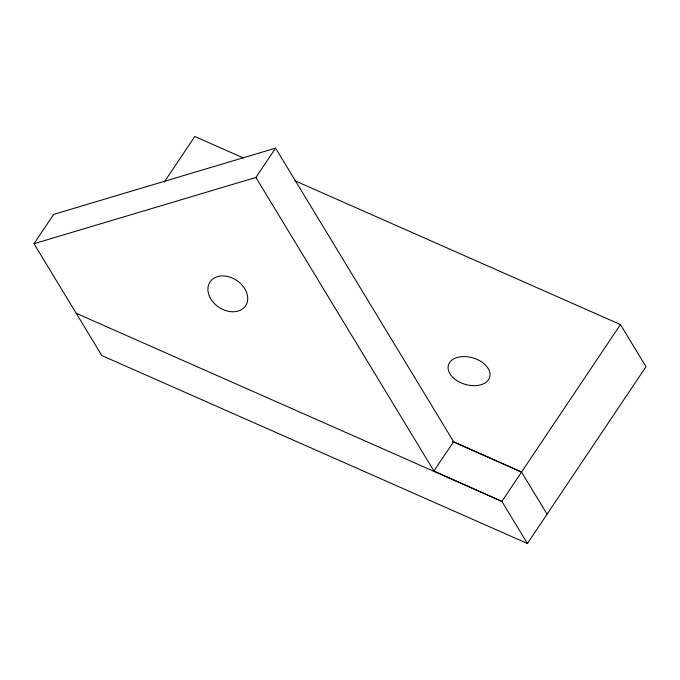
<?xml version="1.0" encoding="UTF-8"?>
<svg xmlns="http://www.w3.org/2000/svg" width="680" height="680" viewBox="0 0 680 680"><rect width="100%" height="100%" fill="white"/><g stroke="black" fill="none" stroke-linecap="round" stroke-linejoin="round"><path stroke-width="1.02" d="M294.89 180.727L620.449 324.581L646 366.707L527.417 543.507L101.855 355.572L34 243.695L53.669 214.379L275.561 148.13L453.594 441.668L521.534 472.056L547.086 514.182M164.178 182.146L194.794 136.493L243.389 157.964M34 243.695L255.893 177.454L275.561 148.13M527.417 543.507L501.865 501.381L433.925 470.985L453.594 441.668M620.449 324.581L501.865 501.381L76.211 313.293M452.531 441.575L521.534 472.056M255.893 177.454L433.925 470.985M210.358 298.146A21.42 16.107 33.9 0 0 244.868 306.748A21.42 16.107 33.9 0 0 228.2 276.615A21.42 16.107 33.9 0 0 210.358 298.146M455.345 379.517A21.496 13.796 16.5 0 0 489.66 377.238A21.496 13.796 16.5 0 0 462.154 356.618A21.496 13.796 16.5 0 0 455.345 379.517"/></g></svg>
